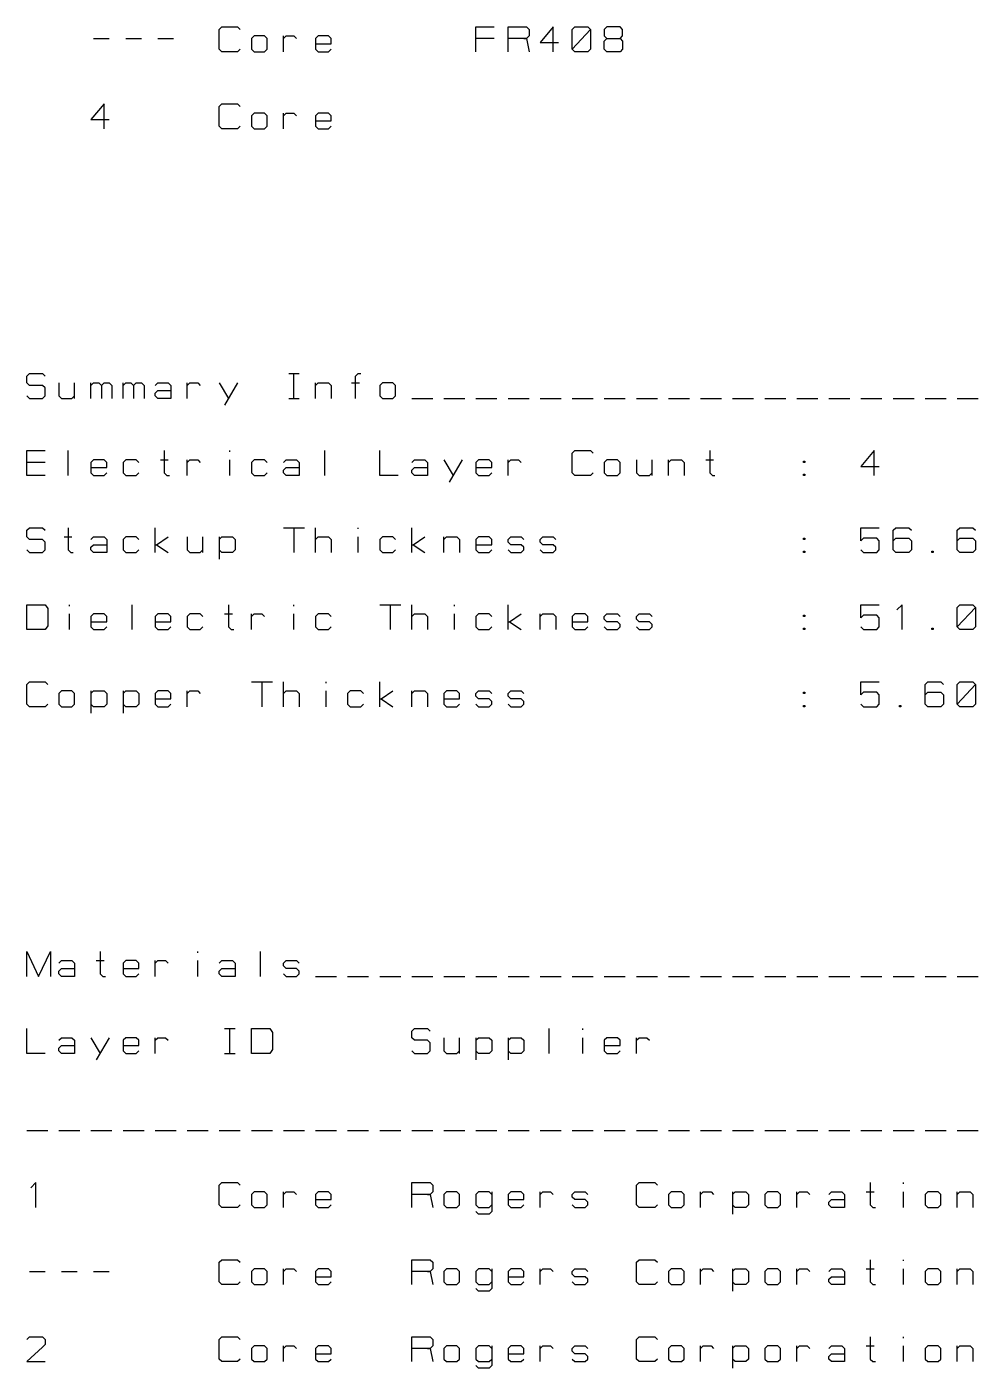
# Model space of a CAD drawing. Extents: x 0 to 291, y 0 to 144.
# Drawn here: x 0 to 24.7, y 36 to 70.82 of the extents above; entities that cross this region are included whole.
import ezdxf

# ---------------------------------------------------------------- set-up
doc = ezdxf.new("R2010")
doc.units = 0

msp = doc.modelspace()

# ---------------------------------------------------------------- linework, layer by layer
at = {"layer": 'StackupLayer'}
for p, q in [((4.998, 70.748), (5.066, 70.816)), ((4.998, 70.238), (4.998, 70.748)), ((5.066, 70.816), (5.474, 70.816)), ((5.474, 70.816), (5.542, 70.748)), ((11.662, 70.17), (11.662, 70.816)), ((11.662, 70.816), (12.138, 70.816)), ((12.495, 70.17), (12.495, 70.816)), ((12.495, 70.816), (12.971, 70.816)), ((12.971, 70.816), (13.039, 70.748)), ((13.039, 70.748), (13.039, 70.578)), ((13.668, 70.816), (13.328, 70.408)), ((13.668, 70.17), (13.668, 70.816)), ((14.161, 70.748), (14.229, 70.816)), ((14.161, 70.238), (14.161, 70.748)), ((14.161, 70.238), (14.637, 70.748)), ((14.229, 70.816), (14.569, 70.816)), ((14.569, 70.816), (14.637, 70.748)), ((14.637, 70.748), (14.637, 70.238)), ((15.062, 70.816), (14.994, 70.748)), ((14.994, 70.748), (14.994, 70.578)), ((15.402, 70.816), (15.062, 70.816)), ((15.47, 70.748), (15.402, 70.816)), ((15.47, 70.578), (15.47, 70.748)), ((1.734, 70.51), (2.142, 70.51)), ((2.567, 70.51), (2.975, 70.51)), ((3.4, 70.51), (3.808, 70.51)), ((5.899, 70.578), (5.831, 70.51)), ((5.831, 70.51), (5.831, 70.238)), ((6.171, 70.578), (5.899, 70.578)), ((6.239, 70.51), (6.171, 70.578)), ((6.239, 70.238), (6.239, 70.51)), ((6.664, 70.17), (6.664, 70.578)), ((6.664, 70.51), (6.732, 70.578)), ((6.732, 70.578), (6.936, 70.578)), ((6.936, 70.578), (7.004, 70.51)), ((7.565, 70.578), (7.497, 70.51)), ((7.497, 70.51), (7.497, 70.238)), ((7.497, 70.374), (7.905, 70.374)), ((7.837, 70.578), (7.565, 70.578)), ((7.905, 70.51), (7.837, 70.578)), ((7.905, 70.374), (7.905, 70.51)), ((12.138, 70.51), (11.662, 70.51)), ((12.971, 70.51), (12.495, 70.51)), ((12.903, 70.51), (12.971, 70.51)), ((13.039, 70.578), (12.971, 70.51)), ((12.971, 70.51), (13.039, 70.17)), ((13.328, 70.408), (13.804, 70.408)), ((14.994, 70.578), (15.062, 70.51)), ((14.994, 70.442), (15.062, 70.51)), ((14.994, 70.238), (14.994, 70.442)), ((15.062, 70.51), (15.402, 70.51)), ((15.062, 70.51), (15.402, 70.51)), ((15.402, 70.51), (15.47, 70.578)), ((15.402, 70.51), (15.47, 70.442)), ((15.47, 70.442), (15.47, 70.238)), ((5.066, 70.17), (4.998, 70.238)), ((5.474, 70.17), (5.066, 70.17)), ((5.542, 70.238), (5.474, 70.17)), ((5.831, 70.238), (5.899, 70.17)), ((5.899, 70.17), (6.171, 70.17)), ((6.171, 70.17), (6.239, 70.238)), ((7.497, 70.238), (7.565, 70.17)), ((7.565, 70.17), (7.837, 70.17)), ((7.837, 70.17), (7.905, 70.238)), ((14.229, 70.17), (14.161, 70.238)), ((14.569, 70.17), (14.229, 70.17)), ((14.637, 70.238), (14.569, 70.17)), ((15.062, 70.17), (14.994, 70.238)), ((15.402, 70.17), (15.062, 70.17)), ((15.47, 70.238), (15.402, 70.17)), ((2.006, 68.816), (1.666, 68.408)), ((2.006, 68.17), (2.006, 68.816)), ((4.998, 68.748), (5.066, 68.816)), ((4.998, 68.238), (4.998, 68.748)), ((5.066, 68.816), (5.474, 68.816)), ((5.474, 68.816), (5.542, 68.748)), ((1.666, 68.408), (2.142, 68.408)), ((5.899, 68.578), (5.831, 68.51)), ((5.831, 68.51), (5.831, 68.238)), ((6.171, 68.578), (5.899, 68.578)), ((6.239, 68.51), (6.171, 68.578)), ((6.239, 68.238), (6.239, 68.51)), ((6.664, 68.17), (6.664, 68.578)), ((6.664, 68.51), (6.732, 68.578)), ((6.732, 68.578), (6.936, 68.578)), ((6.936, 68.578), (7.004, 68.51)), ((7.565, 68.578), (7.497, 68.51)), ((7.497, 68.51), (7.497, 68.238)), ((7.497, 68.374), (7.905, 68.374)), ((7.837, 68.578), (7.565, 68.578)), ((7.905, 68.51), (7.837, 68.578)), ((7.905, 68.374), (7.905, 68.51)), ((5.066, 68.17), (4.998, 68.238)), ((5.474, 68.17), (5.066, 68.17)), ((5.542, 68.238), (5.474, 68.17)), ((5.831, 68.238), (5.899, 68.17)), ((5.899, 68.17), (6.171, 68.17)), ((6.171, 68.17), (6.239, 68.238)), ((7.497, 68.238), (7.565, 68.17)), ((7.565, 68.17), (7.837, 68.17)), ((7.837, 68.17), (7.905, 68.238)), ((0, 61.748), (0.068, 61.816)), ((0, 61.578), (0, 61.748)), ((0.068, 61.816), (0.408, 61.816)), ((0.408, 61.816), (0.476, 61.748)), ((6.8, 61.816), (7.072, 61.816)), ((6.936, 61.17), (6.936, 61.816)), ((8.534, 61.748), (8.602, 61.816)), ((8.534, 61.17), (8.534, 61.748)), ((8.602, 61.816), (8.67, 61.816)), ((0.068, 61.51), (0, 61.578)), ((0.408, 61.51), (0.068, 61.51)), ((0.476, 61.442), (0.408, 61.51)), ((0.476, 61.238), (0.476, 61.442)), ((0.833, 61.578), (0.833, 61.238)), ((1.241, 61.17), (1.241, 61.578)), ((1.666, 61.17), (1.666, 61.578)), ((1.666, 61.51), (1.734, 61.578)), ((1.734, 61.578), (1.87, 61.578)), ((1.87, 61.578), (1.938, 61.51)), ((1.938, 61.51), (2.006, 61.578)), ((1.938, 61.51), (1.938, 61.17)), ((2.006, 61.578), (2.142, 61.578)), ((2.142, 61.578), (2.21, 61.51)), ((2.21, 61.51), (2.21, 61.17)), ((2.499, 61.17), (2.499, 61.578)), ((2.499, 61.51), (2.567, 61.578)), ((2.567, 61.578), (2.703, 61.578)), ((2.703, 61.578), (2.771, 61.51)), ((2.771, 61.51), (2.839, 61.578)), ((2.771, 61.51), (2.771, 61.17)), ((2.839, 61.578), (2.975, 61.578)), ((2.975, 61.578), (3.043, 61.51)), ((3.043, 61.51), (3.043, 61.17)), ((3.332, 61.51), (3.4, 61.578)), ((3.332, 61.306), (3.4, 61.374)), ((3.332, 61.238), (3.332, 61.306)), ((3.4, 61.578), (3.672, 61.578)), ((3.4, 61.374), (3.74, 61.374)), ((3.672, 61.578), (3.74, 61.51)), ((3.74, 61.51), (3.74, 61.17)), ((4.165, 61.17), (4.165, 61.578)), ((4.165, 61.51), (4.233, 61.578)), ((4.233, 61.578), (4.437, 61.578)), ((4.437, 61.578), (4.505, 61.51)), ((4.998, 61.578), (5.236, 61.17)), ((5.474, 61.578), (5.134, 61)), ((7.497, 61.17), (7.497, 61.578)), ((7.497, 61.51), (7.565, 61.578)), ((7.565, 61.578), (7.837, 61.578)), ((7.837, 61.578), (7.905, 61.51)), ((7.905, 61.51), (7.905, 61.17)), ((8.432, 61.578), (8.636, 61.578)), ((9.231, 61.578), (9.163, 61.51)), ((9.163, 61.51), (9.163, 61.238)), ((9.503, 61.578), (9.231, 61.578)), ((9.571, 61.51), (9.503, 61.578)), ((9.571, 61.238), (9.571, 61.51)), ((0, 61.238), (0.068, 61.17)), ((0.068, 61.17), (0.408, 61.17)), ((0.408, 61.17), (0.476, 61.238)), ((0.833, 61.238), (0.901, 61.17)), ((0.901, 61.17), (1.173, 61.17)), ((1.173, 61.17), (1.241, 61.238)), ((3.4, 61.17), (3.332, 61.238)), ((3.74, 61.17), (3.4, 61.17)), ((3.74, 61.238), (3.74, 61.17)), ((6.8, 61.17), (7.072, 61.17)), ((9.163, 61.238), (9.231, 61.17)), ((9.231, 61.17), (9.503, 61.17)), ((9.503, 61.17), (9.571, 61.238)), ((9.996, 61.17), (10.54, 61.17)), ((10.829, 61.17), (11.373, 61.17)), ((11.662, 61.17), (12.206, 61.17)), ((12.495, 61.17), (13.039, 61.17)), ((13.328, 61.17), (13.872, 61.17)), ((14.161, 61.17), (14.705, 61.17)), ((14.994, 61.17), (15.538, 61.17)), ((15.827, 61.17), (16.371, 61.17)), ((16.66, 61.17), (17.204, 61.17)), ((17.493, 61.17), (18.037, 61.17)), ((18.326, 61.17), (18.87, 61.17)), ((19.159, 61.17), (19.703, 61.17)), ((19.992, 61.17), (20.536, 61.17)), ((20.825, 61.17), (21.369, 61.17)), ((21.658, 61.17), (22.202, 61.17)), ((22.491, 61.17), (23.035, 61.17)), ((23.324, 61.17), (23.868, 61.17)), ((24.157, 61.17), (24.701, 61.17)), ((0, 59.17), (0, 59.816)), ((0, 59.816), (0.476, 59.816)), ((1.071, 59.17), (1.071, 59.816)), ((1.734, 59.578), (1.666, 59.51)), ((2.006, 59.578), (1.734, 59.578)), ((2.074, 59.51), (2.006, 59.578)), ((2.567, 59.578), (2.499, 59.51)), ((2.839, 59.578), (2.567, 59.578)), ((2.907, 59.51), (2.839, 59.578)), ((3.468, 59.578), (3.672, 59.578)), ((3.57, 59.816), (3.57, 59.238)), ((4.165, 59.17), (4.165, 59.578)), ((4.165, 59.51), (4.233, 59.578)), ((4.233, 59.578), (4.437, 59.578)), ((4.437, 59.578), (4.505, 59.51)), ((5.27, 59.782), (5.27, 59.816)), ((5.27, 59.17), (5.27, 59.578)), ((5.899, 59.578), (5.831, 59.51)), ((6.171, 59.578), (5.899, 59.578)), ((6.239, 59.51), (6.171, 59.578)), ((6.664, 59.51), (6.732, 59.578)), ((6.732, 59.578), (7.004, 59.578)), ((7.004, 59.578), (7.072, 59.51)), ((7.735, 59.17), (7.735, 59.816)), ((9.163, 59.17), (9.163, 59.816)), ((9.996, 59.51), (10.064, 59.578)), ((10.064, 59.578), (10.336, 59.578)), ((10.336, 59.578), (10.404, 59.51)), ((10.829, 59.578), (11.067, 59.17)), ((11.305, 59.578), (10.965, 59)), ((11.73, 59.578), (11.662, 59.51)), ((12.002, 59.578), (11.73, 59.578)), ((12.07, 59.51), (12.002, 59.578)), ((12.495, 59.17), (12.495, 59.578)), ((12.495, 59.51), (12.563, 59.578)), ((12.563, 59.578), (12.767, 59.578)), ((12.767, 59.578), (12.835, 59.51)), ((14.161, 59.748), (14.229, 59.816)), ((14.161, 59.238), (14.161, 59.748)), ((14.229, 59.816), (14.637, 59.816)), ((14.637, 59.816), (14.705, 59.748)), ((15.062, 59.578), (14.994, 59.51)), ((15.334, 59.578), (15.062, 59.578)), ((15.402, 59.51), (15.334, 59.578)), ((15.827, 59.578), (15.827, 59.238)), ((16.235, 59.17), (16.235, 59.578)), ((16.66, 59.17), (16.66, 59.578)), ((16.66, 59.51), (16.728, 59.578)), ((16.728, 59.578), (17, 59.578)), ((17, 59.578), (17.068, 59.51)), ((17.629, 59.578), (17.833, 59.578)), ((17.731, 59.816), (17.731, 59.238)), ((20.162, 59.51), (20.162, 59.544)), ((20.162, 59.544), (20.196, 59.544)), ((20.196, 59.544), (20.196, 59.51)), ((21.998, 59.816), (21.658, 59.408)), ((21.998, 59.17), (21.998, 59.816)), ((0.476, 59.51), (0, 59.51)), ((1.666, 59.51), (1.666, 59.238)), ((1.666, 59.374), (2.074, 59.374)), ((1.666, 59.238), (1.734, 59.17)), ((2.006, 59.17), (2.074, 59.238)), ((2.074, 59.374), (2.074, 59.51)), ((2.499, 59.51), (2.499, 59.238)), ((2.499, 59.238), (2.567, 59.17)), ((2.839, 59.17), (2.907, 59.238)), ((3.57, 59.238), (3.638, 59.17)), ((5.831, 59.51), (5.831, 59.238)), ((5.831, 59.238), (5.899, 59.17)), ((6.171, 59.17), (6.239, 59.238)), ((6.664, 59.306), (6.732, 59.374)), ((6.664, 59.238), (6.664, 59.306)), ((6.732, 59.17), (6.664, 59.238)), ((6.732, 59.374), (7.072, 59.374)), ((7.072, 59.51), (7.072, 59.17)), ((7.072, 59.238), (7.072, 59.17)), ((9.996, 59.306), (10.064, 59.374)), ((9.996, 59.238), (9.996, 59.306)), ((10.064, 59.17), (9.996, 59.238)), ((10.064, 59.374), (10.404, 59.374)), ((10.404, 59.51), (10.404, 59.17)), ((10.404, 59.238), (10.404, 59.17)), ((11.662, 59.51), (11.662, 59.238)), ((11.662, 59.374), (12.07, 59.374)), ((11.662, 59.238), (11.73, 59.17)), ((12.002, 59.17), (12.07, 59.238)), ((12.07, 59.374), (12.07, 59.51)), ((14.229, 59.17), (14.161, 59.238)), ((14.705, 59.238), (14.637, 59.17)), ((14.994, 59.51), (14.994, 59.238)), ((14.994, 59.238), (15.062, 59.17)), ((15.334, 59.17), (15.402, 59.238)), ((15.402, 59.238), (15.402, 59.51)), ((15.827, 59.238), (15.895, 59.17)), ((16.167, 59.17), (16.235, 59.238)), ((17.068, 59.51), (17.068, 59.17)), ((17.731, 59.238), (17.799, 59.17)), ((20.196, 59.51), (20.162, 59.51)), ((20.162, 59.17), (20.162, 59.204)), ((20.162, 59.204), (20.196, 59.204)), ((20.196, 59.204), (20.196, 59.17)), ((21.658, 59.408), (22.134, 59.408)), ((0.476, 59.17), (0, 59.17)), ((1.734, 59.17), (2.006, 59.17)), ((2.567, 59.17), (2.839, 59.17)), ((3.638, 59.17), (3.706, 59.17)), ((5.899, 59.17), (6.171, 59.17)), ((7.072, 59.17), (6.732, 59.17)), ((9.639, 59.17), (9.163, 59.17)), ((10.404, 59.17), (10.064, 59.17)), ((11.73, 59.17), (12.002, 59.17)), ((14.637, 59.17), (14.229, 59.17)), ((15.062, 59.17), (15.334, 59.17)), ((15.895, 59.17), (16.167, 59.17)), ((17.799, 59.17), (17.867, 59.17)), ((20.196, 59.17), (20.162, 59.17)), ((0, 57.748), (0.068, 57.816)), ((0.068, 57.816), (0.408, 57.816)), ((0.408, 57.816), (0.476, 57.748)), ((1.071, 57.816), (1.071, 57.238)), ((3.332, 57.17), (3.332, 57.816)), ((6.664, 57.816), (7.208, 57.816)), ((6.936, 57.816), (6.936, 57.17)), ((7.497, 57.17), (7.497, 57.816)), ((8.602, 57.782), (8.602, 57.816)), ((9.996, 57.17), (9.996, 57.816)), ((21.658, 57.476), (21.658, 57.816)), ((21.658, 57.816), (22.134, 57.816)), ((22.491, 57.748), (22.559, 57.816)), ((22.559, 57.816), (22.899, 57.816)), ((22.899, 57.816), (22.967, 57.748)), ((24.157, 57.748), (24.225, 57.816)), ((24.225, 57.816), (24.565, 57.816)), ((24.565, 57.816), (24.633, 57.748)), ((0, 57.578), (0, 57.748)), ((0.068, 57.51), (0, 57.578)), ((0.408, 57.51), (0.068, 57.51)), ((0.476, 57.442), (0.408, 57.51)), ((0.969, 57.578), (1.173, 57.578)), ((1.666, 57.51), (1.734, 57.578)), ((1.734, 57.578), (2.006, 57.578)), ((2.006, 57.578), (2.074, 57.51)), ((2.074, 57.51), (2.074, 57.17)), ((2.567, 57.578), (2.499, 57.51)), ((2.499, 57.51), (2.499, 57.238)), ((2.839, 57.578), (2.567, 57.578)), ((2.907, 57.51), (2.839, 57.578)), ((3.366, 57.374), (3.672, 57.578)), ((4.165, 57.578), (4.165, 57.238)), ((4.573, 57.17), (4.573, 57.578)), ((4.998, 57.578), (4.998, 57)), ((4.998, 57.51), (5.066, 57.578)), ((5.066, 57.578), (5.338, 57.578)), ((5.338, 57.578), (5.406, 57.51)), ((5.406, 57.51), (5.406, 57.238)), ((7.497, 57.51), (7.565, 57.578)), ((7.565, 57.578), (7.837, 57.578)), ((7.837, 57.578), (7.905, 57.51)), ((7.905, 57.51), (7.905, 57.17)), ((8.602, 57.17), (8.602, 57.578)), ((9.231, 57.578), (9.163, 57.51)), ((9.163, 57.51), (9.163, 57.238)), ((9.503, 57.578), (9.231, 57.578)), ((9.571, 57.51), (9.503, 57.578)), ((10.03, 57.374), (10.336, 57.578)), ((10.829, 57.17), (10.829, 57.578)), ((10.829, 57.51), (10.897, 57.578)), ((10.897, 57.578), (11.169, 57.578)), ((11.169, 57.578), (11.237, 57.51)), ((11.237, 57.51), (11.237, 57.17)), ((11.73, 57.578), (11.662, 57.51)), ((11.662, 57.51), (11.662, 57.238)), ((12.002, 57.578), (11.73, 57.578)), ((12.07, 57.51), (12.002, 57.578)), ((12.07, 57.374), (12.07, 57.51)), ((12.495, 57.51), (12.563, 57.578)), ((12.495, 57.442), (12.495, 57.51)), ((12.563, 57.578), (12.835, 57.578)), ((12.835, 57.578), (12.903, 57.51)), ((13.328, 57.51), (13.396, 57.578)), ((13.328, 57.442), (13.328, 57.51)), ((13.396, 57.578), (13.668, 57.578)), ((13.668, 57.578), (13.736, 57.51)), ((20.162, 57.51), (20.162, 57.544)), ((20.162, 57.544), (20.196, 57.544)), ((20.196, 57.51), (20.162, 57.51)), ((20.196, 57.544), (20.196, 57.51)), ((21.726, 57.544), (21.658, 57.476)), ((22.066, 57.544), (21.726, 57.544)), ((22.134, 57.476), (22.066, 57.544)), ((22.134, 57.238), (22.134, 57.476)), ((22.491, 57.238), (22.491, 57.748)), ((22.491, 57.476), (22.559, 57.544)), ((22.559, 57.544), (22.899, 57.544)), ((22.899, 57.544), (22.967, 57.476)), ((22.967, 57.476), (22.967, 57.238)), ((24.157, 57.238), (24.157, 57.748)), ((24.157, 57.476), (24.225, 57.544)), ((24.225, 57.544), (24.565, 57.544)), ((24.565, 57.544), (24.633, 57.476)), ((24.633, 57.476), (24.633, 57.238)), ((0, 57.238), (0.068, 57.17)), ((0.068, 57.17), (0.408, 57.17)), ((0.408, 57.17), (0.476, 57.238)), ((0.476, 57.238), (0.476, 57.442)), ((1.071, 57.238), (1.139, 57.17)), ((1.139, 57.17), (1.207, 57.17)), ((1.666, 57.306), (1.734, 57.374)), ((1.666, 57.238), (1.666, 57.306)), ((1.734, 57.17), (1.666, 57.238)), ((1.734, 57.374), (2.074, 57.374)), ((2.074, 57.17), (1.734, 57.17)), ((2.074, 57.238), (2.074, 57.17)), ((2.499, 57.238), (2.567, 57.17)), ((2.567, 57.17), (2.839, 57.17)), ((2.839, 57.17), (2.907, 57.238)), ((3.332, 57.374), (3.366, 57.374)), ((3.366, 57.374), (3.672, 57.17)), ((4.165, 57.238), (4.233, 57.17)), ((4.233, 57.17), (4.505, 57.17)), ((4.505, 57.17), (4.573, 57.238)), ((5.066, 57.17), (4.998, 57.238)), ((5.338, 57.17), (5.066, 57.17)), ((5.406, 57.238), (5.338, 57.17)), ((9.163, 57.238), (9.231, 57.17)), ((9.231, 57.17), (9.503, 57.17)), ((9.503, 57.17), (9.571, 57.238)), ((9.996, 57.374), (10.03, 57.374)), ((10.03, 57.374), (10.336, 57.17)), ((11.662, 57.374), (12.07, 57.374)), ((11.662, 57.238), (11.73, 57.17)), ((11.73, 57.17), (12.002, 57.17)), ((12.002, 57.17), (12.07, 57.238)), ((12.563, 57.374), (12.495, 57.442)), ((12.495, 57.238), (12.563, 57.17)), ((12.835, 57.374), (12.563, 57.374)), ((12.563, 57.17), (12.835, 57.17)), ((12.903, 57.306), (12.835, 57.374)), ((12.835, 57.17), (12.903, 57.238)), ((12.903, 57.238), (12.903, 57.306)), ((13.396, 57.374), (13.328, 57.442)), ((13.328, 57.238), (13.396, 57.17)), ((13.668, 57.374), (13.396, 57.374)), ((13.396, 57.17), (13.668, 57.17)), ((13.736, 57.306), (13.668, 57.374)), ((13.668, 57.17), (13.736, 57.238)), ((13.736, 57.238), (13.736, 57.306)), ((20.162, 57.17), (20.162, 57.204)), ((20.162, 57.204), (20.196, 57.204)), ((20.196, 57.17), (20.162, 57.17)), ((20.196, 57.204), (20.196, 57.17)), ((21.658, 57.238), (21.726, 57.17)), ((21.726, 57.17), (22.066, 57.17)), ((22.066, 57.17), (22.134, 57.238)), ((22.559, 57.17), (22.491, 57.238)), ((22.899, 57.17), (22.559, 57.17)), ((22.967, 57.238), (22.899, 57.17)), ((23.494, 57.17), (23.494, 57.204)), ((23.494, 57.204), (23.528, 57.204)), ((23.528, 57.17), (23.494, 57.17)), ((23.528, 57.204), (23.528, 57.17)), ((24.225, 57.17), (24.157, 57.238)), ((24.565, 57.17), (24.225, 57.17)), ((24.633, 57.238), (24.565, 57.17)), ((0, 55.17), (0, 55.816)), ((0, 55.816), (0.476, 55.816)), ((0.476, 55.816), (0.544, 55.714)), ((0.544, 55.714), (0.544, 55.272)), ((1.105, 55.782), (1.105, 55.816)), ((2.737, 55.17), (2.737, 55.816)), ((5.236, 55.816), (5.236, 55.238)), ((6.936, 55.782), (6.936, 55.816)), ((9.163, 55.816), (9.707, 55.816)), ((9.435, 55.816), (9.435, 55.17)), ((9.996, 55.17), (9.996, 55.816)), ((11.101, 55.782), (11.101, 55.816)), ((12.495, 55.17), (12.495, 55.816)), ((21.658, 55.476), (21.658, 55.816)), ((21.658, 55.816), (22.134, 55.816)), ((22.729, 55.816), (22.593, 55.68)), ((22.729, 55.17), (22.729, 55.816)), ((24.157, 55.748), (24.225, 55.816)), ((24.157, 55.238), (24.157, 55.748)), ((24.157, 55.238), (24.633, 55.748)), ((24.225, 55.816), (24.565, 55.816)), ((24.565, 55.816), (24.633, 55.748)), ((24.633, 55.748), (24.633, 55.238)), ((1.105, 55.17), (1.105, 55.578)), ((1.734, 55.578), (1.666, 55.51)), ((1.666, 55.51), (1.666, 55.238)), ((1.666, 55.374), (2.074, 55.374)), ((2.006, 55.578), (1.734, 55.578)), ((2.074, 55.51), (2.006, 55.578)), ((2.074, 55.374), (2.074, 55.51)), ((3.4, 55.578), (3.332, 55.51)), ((3.332, 55.51), (3.332, 55.238)), ((3.332, 55.374), (3.74, 55.374)), ((3.672, 55.578), (3.4, 55.578)), ((3.74, 55.51), (3.672, 55.578)), ((3.74, 55.374), (3.74, 55.51)), ((4.233, 55.578), (4.165, 55.51)), ((4.165, 55.51), (4.165, 55.238)), ((4.505, 55.578), (4.233, 55.578)), ((4.573, 55.51), (4.505, 55.578)), ((5.134, 55.578), (5.338, 55.578)), ((5.831, 55.17), (5.831, 55.578)), ((5.831, 55.51), (5.899, 55.578)), ((5.899, 55.578), (6.103, 55.578)), ((6.103, 55.578), (6.171, 55.51)), ((6.936, 55.17), (6.936, 55.578)), ((7.565, 55.578), (7.497, 55.51)), ((7.497, 55.51), (7.497, 55.238)), ((7.837, 55.578), (7.565, 55.578)), ((7.905, 55.51), (7.837, 55.578)), ((9.996, 55.51), (10.064, 55.578)), ((10.064, 55.578), (10.336, 55.578)), ((10.336, 55.578), (10.404, 55.51)), ((10.404, 55.51), (10.404, 55.17)), ((11.101, 55.17), (11.101, 55.578)), ((11.73, 55.578), (11.662, 55.51)), ((11.662, 55.51), (11.662, 55.238)), ((12.002, 55.578), (11.73, 55.578)), ((12.07, 55.51), (12.002, 55.578)), ((12.495, 55.374), (12.529, 55.374)), ((12.529, 55.374), (12.835, 55.578)), ((12.529, 55.374), (12.835, 55.17)), ((13.328, 55.17), (13.328, 55.578)), ((13.328, 55.51), (13.396, 55.578)), ((13.396, 55.578), (13.668, 55.578)), ((13.668, 55.578), (13.736, 55.51)), ((13.736, 55.51), (13.736, 55.17)), ((14.229, 55.578), (14.161, 55.51)), ((14.161, 55.51), (14.161, 55.238)), ((14.161, 55.374), (14.569, 55.374)), ((14.501, 55.578), (14.229, 55.578)), ((14.569, 55.51), (14.501, 55.578)), ((14.569, 55.374), (14.569, 55.51)), ((14.994, 55.51), (15.062, 55.578)), ((14.994, 55.442), (14.994, 55.51)), ((15.062, 55.374), (14.994, 55.442)), ((15.062, 55.578), (15.334, 55.578)), ((15.334, 55.374), (15.062, 55.374)), ((15.334, 55.578), (15.402, 55.51)), ((15.402, 55.306), (15.334, 55.374)), ((15.827, 55.51), (15.895, 55.578)), ((15.827, 55.442), (15.827, 55.51)), ((15.895, 55.374), (15.827, 55.442)), ((15.895, 55.578), (16.167, 55.578)), ((16.167, 55.374), (15.895, 55.374)), ((16.167, 55.578), (16.235, 55.51)), ((16.235, 55.306), (16.167, 55.374)), ((20.162, 55.51), (20.162, 55.544)), ((20.162, 55.544), (20.196, 55.544)), ((20.196, 55.51), (20.162, 55.51)), ((20.196, 55.544), (20.196, 55.51)), ((21.726, 55.544), (21.658, 55.476)), ((22.066, 55.544), (21.726, 55.544)), ((22.134, 55.476), (22.066, 55.544)), ((22.134, 55.238), (22.134, 55.476)), ((0.476, 55.17), (0, 55.17)), ((0.544, 55.272), (0.476, 55.17)), ((1.666, 55.238), (1.734, 55.17)), ((1.734, 55.17), (2.006, 55.17)), ((2.006, 55.17), (2.074, 55.238)), ((3.332, 55.238), (3.4, 55.17)), ((3.4, 55.17), (3.672, 55.17)), ((3.672, 55.17), (3.74, 55.238)), ((4.165, 55.238), (4.233, 55.17)), ((4.233, 55.17), (4.505, 55.17)), ((4.505, 55.17), (4.573, 55.238)), ((5.236, 55.238), (5.304, 55.17)), ((5.304, 55.17), (5.372, 55.17)), ((7.497, 55.238), (7.565, 55.17)), ((7.565, 55.17), (7.837, 55.17)), ((7.837, 55.17), (7.905, 55.238)), ((11.662, 55.238), (11.73, 55.17)), ((11.73, 55.17), (12.002, 55.17)), ((12.002, 55.17), (12.07, 55.238)), ((14.161, 55.238), (14.229, 55.17)), ((14.229, 55.17), (14.501, 55.17)), ((14.501, 55.17), (14.569, 55.238)), ((14.994, 55.238), (15.062, 55.17)), ((15.062, 55.17), (15.334, 55.17)), ((15.334, 55.17), (15.402, 55.238)), ((15.402, 55.238), (15.402, 55.306)), ((15.827, 55.238), (15.895, 55.17)), ((15.895, 55.17), (16.167, 55.17)), ((16.167, 55.17), (16.235, 55.238)), ((16.235, 55.238), (16.235, 55.306)), ((20.162, 55.17), (20.162, 55.204)), ((20.162, 55.204), (20.196, 55.204)), ((20.196, 55.17), (20.162, 55.17)), ((20.196, 55.204), (20.196, 55.17)), ((21.658, 55.238), (21.726, 55.17)), ((21.726, 55.17), (22.066, 55.17)), ((22.066, 55.17), (22.134, 55.238)), ((23.494, 55.17), (23.494, 55.204)), ((23.494, 55.204), (23.528, 55.204)), ((23.528, 55.17), (23.494, 55.17)), ((23.528, 55.204), (23.528, 55.17)), ((24.225, 55.17), (24.157, 55.238)), ((24.565, 55.17), (24.225, 55.17)), ((24.633, 55.238), (24.565, 55.17)), ((0, 53.748), (0.068, 53.816)), ((0, 53.238), (0, 53.748)), ((0.068, 53.816), (0.476, 53.816)), ((0.476, 53.816), (0.544, 53.748)), ((5.831, 53.816), (6.375, 53.816)), ((6.103, 53.816), (6.103, 53.17)), ((6.664, 53.17), (6.664, 53.816)), ((7.769, 53.782), (7.769, 53.816)), ((9.163, 53.17), (9.163, 53.816)), ((21.658, 53.476), (21.658, 53.816)), ((21.658, 53.816), (22.134, 53.816)), ((23.324, 53.748), (23.392, 53.816)), ((23.324, 53.238), (23.324, 53.748)), ((23.392, 53.816), (23.732, 53.816)), ((23.732, 53.816), (23.8, 53.748)), ((24.157, 53.748), (24.225, 53.816)), ((24.157, 53.238), (24.157, 53.748)), ((24.157, 53.238), (24.633, 53.748)), ((24.225, 53.816), (24.565, 53.816)), ((24.565, 53.816), (24.633, 53.748)), ((24.633, 53.748), (24.633, 53.238)), ((0.901, 53.578), (0.833, 53.51)), ((0.833, 53.51), (0.833, 53.238)), ((1.173, 53.578), (0.901, 53.578)), ((1.241, 53.51), (1.173, 53.578)), ((1.241, 53.238), (1.241, 53.51)), ((1.666, 53.578), (1.666, 53)), ((1.666, 53.51), (1.734, 53.578)), ((1.734, 53.578), (2.006, 53.578)), ((2.006, 53.578), (2.074, 53.51)), ((2.074, 53.51), (2.074, 53.238)), ((2.499, 53.578), (2.499, 53)), ((2.499, 53.51), (2.567, 53.578)), ((2.567, 53.578), (2.839, 53.578)), ((2.839, 53.578), (2.907, 53.51)), ((2.907, 53.51), (2.907, 53.238)), ((3.4, 53.578), (3.332, 53.51)), ((3.332, 53.51), (3.332, 53.238)), ((3.332, 53.374), (3.74, 53.374)), ((3.672, 53.578), (3.4, 53.578)), ((3.74, 53.51), (3.672, 53.578)), ((3.74, 53.374), (3.74, 53.51)), ((4.165, 53.17), (4.165, 53.578)), ((4.165, 53.51), (4.233, 53.578)), ((4.233, 53.578), (4.437, 53.578)), ((4.437, 53.578), (4.505, 53.51)), ((6.664, 53.51), (6.732, 53.578)), ((6.732, 53.578), (7.004, 53.578)), ((7.004, 53.578), (7.072, 53.51)), ((7.072, 53.51), (7.072, 53.17)), ((7.769, 53.17), (7.769, 53.578)), ((8.398, 53.578), (8.33, 53.51)), ((8.33, 53.51), (8.33, 53.238)), ((8.67, 53.578), (8.398, 53.578)), ((8.738, 53.51), (8.67, 53.578)), ((9.163, 53.374), (9.197, 53.374)), ((9.197, 53.374), (9.503, 53.578)), ((9.197, 53.374), (9.503, 53.17)), ((9.996, 53.17), (9.996, 53.578)), ((9.996, 53.51), (10.064, 53.578)), ((10.064, 53.578), (10.336, 53.578)), ((10.336, 53.578), (10.404, 53.51)), ((10.404, 53.51), (10.404, 53.17)), ((10.897, 53.578), (10.829, 53.51)), ((10.829, 53.51), (10.829, 53.238)), ((10.829, 53.374), (11.237, 53.374)), ((11.169, 53.578), (10.897, 53.578)), ((11.237, 53.51), (11.169, 53.578)), ((11.237, 53.374), (11.237, 53.51)), ((11.662, 53.51), (11.73, 53.578)), ((11.662, 53.442), (11.662, 53.51)), ((11.73, 53.374), (11.662, 53.442)), ((11.73, 53.578), (12.002, 53.578)), ((12.002, 53.374), (11.73, 53.374)), ((12.002, 53.578), (12.07, 53.51)), ((12.07, 53.306), (12.002, 53.374)), ((12.07, 53.238), (12.07, 53.306)), ((12.495, 53.51), (12.563, 53.578)), ((12.495, 53.442), (12.495, 53.51)), ((12.563, 53.374), (12.495, 53.442)), ((12.563, 53.578), (12.835, 53.578)), ((12.835, 53.374), (12.563, 53.374)), ((12.835, 53.578), (12.903, 53.51)), ((12.903, 53.306), (12.835, 53.374)), ((12.903, 53.238), (12.903, 53.306)), ((20.162, 53.51), (20.162, 53.544)), ((20.162, 53.544), (20.196, 53.544)), ((20.196, 53.51), (20.162, 53.51)), ((20.196, 53.544), (20.196, 53.51)), ((21.726, 53.544), (21.658, 53.476)), ((22.066, 53.544), (21.726, 53.544)), ((22.134, 53.476), (22.066, 53.544)), ((22.134, 53.238), (22.134, 53.476)), ((23.324, 53.476), (23.392, 53.544)), ((23.392, 53.544), (23.732, 53.544)), ((23.732, 53.544), (23.8, 53.476)), ((23.8, 53.476), (23.8, 53.238)), ((0.068, 53.17), (0, 53.238)), ((0.476, 53.17), (0.068, 53.17)), ((0.544, 53.238), (0.476, 53.17)), ((0.833, 53.238), (0.901, 53.17)), ((0.901, 53.17), (1.173, 53.17)), ((1.173, 53.17), (1.241, 53.238)), ((1.734, 53.17), (1.666, 53.238)), ((2.006, 53.17), (1.734, 53.17)), ((2.074, 53.238), (2.006, 53.17)), ((2.567, 53.17), (2.499, 53.238)), ((2.839, 53.17), (2.567, 53.17)), ((2.907, 53.238), (2.839, 53.17)), ((3.332, 53.238), (3.4, 53.17)), ((3.4, 53.17), (3.672, 53.17)), ((3.672, 53.17), (3.74, 53.238)), ((8.33, 53.238), (8.398, 53.17)), ((8.398, 53.17), (8.67, 53.17)), ((8.67, 53.17), (8.738, 53.238)), ((10.829, 53.238), (10.897, 53.17)), ((10.897, 53.17), (11.169, 53.17)), ((11.169, 53.17), (11.237, 53.238)), ((11.662, 53.238), (11.73, 53.17)), ((11.73, 53.17), (12.002, 53.17)), ((12.002, 53.17), (12.07, 53.238)), ((12.495, 53.238), (12.563, 53.17)), ((12.563, 53.17), (12.835, 53.17)), ((12.835, 53.17), (12.903, 53.238)), ((20.162, 53.17), (20.162, 53.204)), ((20.162, 53.204), (20.196, 53.204)), ((20.196, 53.17), (20.162, 53.17)), ((20.196, 53.204), (20.196, 53.17)), ((21.658, 53.238), (21.726, 53.17)), ((21.726, 53.17), (22.066, 53.17)), ((22.066, 53.17), (22.134, 53.238)), ((22.661, 53.17), (22.661, 53.204)), ((22.661, 53.204), (22.695, 53.204)), ((22.695, 53.17), (22.661, 53.17)), ((22.695, 53.204), (22.695, 53.17)), ((23.392, 53.17), (23.324, 53.238)), ((23.732, 53.17), (23.392, 53.17)), ((23.8, 53.238), (23.732, 53.17)), ((24.225, 53.17), (24.157, 53.238)), ((24.565, 53.17), (24.225, 53.17)), ((24.633, 53.238), (24.565, 53.17)), ((0, 46.17), (0, 46.816)), ((0, 46.816), (0.306, 46.17)), ((0.306, 46.17), (0.612, 46.816)), ((0.612, 46.816), (0.612, 46.17)), ((1.904, 46.816), (1.904, 46.238)), ((4.437, 46.782), (4.437, 46.816)), ((6.069, 46.17), (6.069, 46.816)), ((0.833, 46.51), (0.901, 46.578)), ((0.833, 46.306), (0.901, 46.374)), ((0.833, 46.238), (0.833, 46.306)), ((0.901, 46.578), (1.173, 46.578)), ((0.901, 46.374), (1.241, 46.374)), ((1.173, 46.578), (1.241, 46.51)), ((1.241, 46.51), (1.241, 46.17)), ((1.802, 46.578), (2.006, 46.578)), ((2.567, 46.578), (2.499, 46.51)), ((2.499, 46.51), (2.499, 46.238)), ((2.499, 46.374), (2.907, 46.374)), ((2.839, 46.578), (2.567, 46.578)), ((2.907, 46.51), (2.839, 46.578)), ((2.907, 46.374), (2.907, 46.51)), ((3.332, 46.17), (3.332, 46.578)), ((3.332, 46.51), (3.4, 46.578)), ((3.4, 46.578), (3.604, 46.578)), ((3.604, 46.578), (3.672, 46.51)), ((4.437, 46.17), (4.437, 46.578)), ((4.998, 46.51), (5.066, 46.578)), ((4.998, 46.306), (5.066, 46.374)), ((4.998, 46.238), (4.998, 46.306)), ((5.066, 46.578), (5.338, 46.578)), ((5.066, 46.374), (5.406, 46.374)), ((5.338, 46.578), (5.406, 46.51)), ((5.406, 46.51), (5.406, 46.17)), ((6.664, 46.51), (6.732, 46.578)), ((6.664, 46.442), (6.664, 46.51)), ((6.732, 46.374), (6.664, 46.442)), ((6.732, 46.578), (7.004, 46.578)), ((7.004, 46.374), (6.732, 46.374)), ((7.004, 46.578), (7.072, 46.51)), ((7.072, 46.306), (7.004, 46.374)), ((7.072, 46.238), (7.072, 46.306)), ((0.901, 46.17), (0.833, 46.238)), ((1.241, 46.17), (0.901, 46.17)), ((1.241, 46.238), (1.241, 46.17)), ((1.904, 46.238), (1.972, 46.17)), ((1.972, 46.17), (2.04, 46.17)), ((2.499, 46.238), (2.567, 46.17)), ((2.567, 46.17), (2.839, 46.17)), ((2.839, 46.17), (2.907, 46.238)), ((5.066, 46.17), (4.998, 46.238)), ((5.406, 46.17), (5.066, 46.17)), ((5.406, 46.238), (5.406, 46.17)), ((6.664, 46.238), (6.732, 46.17)), ((6.732, 46.17), (7.004, 46.17)), ((7.004, 46.17), (7.072, 46.238)), ((7.497, 46.17), (8.041, 46.17)), ((8.33, 46.17), (8.874, 46.17)), ((9.163, 46.17), (9.707, 46.17)), ((9.996, 46.17), (10.54, 46.17)), ((10.829, 46.17), (11.373, 46.17)), ((11.662, 46.17), (12.206, 46.17)), ((12.495, 46.17), (13.039, 46.17)), ((13.328, 46.17), (13.872, 46.17)), ((14.161, 46.17), (14.705, 46.17)), ((14.994, 46.17), (15.538, 46.17)), ((15.827, 46.17), (16.371, 46.17)), ((16.66, 46.17), (17.204, 46.17)), ((17.493, 46.17), (18.037, 46.17)), ((18.326, 46.17), (18.87, 46.17)), ((19.159, 46.17), (19.703, 46.17)), ((19.992, 46.17), (20.536, 46.17)), ((20.825, 46.17), (21.369, 46.17)), ((21.658, 46.17), (22.202, 46.17)), ((22.491, 46.17), (23.035, 46.17)), ((23.324, 46.17), (23.868, 46.17)), ((24.157, 46.17), (24.701, 46.17)), ((0, 44.17), (0, 44.816)), ((0.833, 44.51), (0.901, 44.578)), ((0.901, 44.578), (1.173, 44.578)), ((1.173, 44.578), (1.241, 44.51)), ((1.666, 44.578), (1.904, 44.17)), ((2.142, 44.578), (1.802, 44)), ((2.567, 44.578), (2.499, 44.51)), ((2.839, 44.578), (2.567, 44.578)), ((2.907, 44.51), (2.839, 44.578)), ((3.332, 44.17), (3.332, 44.578)), ((3.332, 44.51), (3.4, 44.578)), ((3.4, 44.578), (3.604, 44.578)), ((3.604, 44.578), (3.672, 44.51)), ((5.134, 44.816), (5.406, 44.816)), ((5.27, 44.17), (5.27, 44.816)), ((5.831, 44.17), (5.831, 44.816)), ((5.831, 44.816), (6.307, 44.816)), ((6.307, 44.816), (6.375, 44.714)), ((6.375, 44.714), (6.375, 44.272)), ((9.996, 44.748), (10.064, 44.816)), ((9.996, 44.578), (9.996, 44.748)), ((10.064, 44.51), (9.996, 44.578)), ((10.064, 44.816), (10.404, 44.816)), ((10.404, 44.816), (10.472, 44.748)), ((10.829, 44.578), (10.829, 44.238)), ((11.237, 44.17), (11.237, 44.578)), ((11.662, 44.578), (11.662, 44)), ((11.662, 44.51), (11.73, 44.578)), ((11.73, 44.578), (12.002, 44.578)), ((12.002, 44.578), (12.07, 44.51)), ((12.495, 44.578), (12.495, 44)), ((12.495, 44.51), (12.563, 44.578)), ((12.563, 44.578), (12.835, 44.578)), ((12.835, 44.578), (12.903, 44.51)), ((13.566, 44.17), (13.566, 44.816)), ((14.433, 44.782), (14.433, 44.816)), ((14.433, 44.17), (14.433, 44.578)), ((15.062, 44.578), (14.994, 44.51)), ((15.334, 44.578), (15.062, 44.578)), ((15.402, 44.51), (15.334, 44.578)), ((15.827, 44.17), (15.827, 44.578)), ((15.827, 44.51), (15.895, 44.578)), ((15.895, 44.578), (16.099, 44.578)), ((16.099, 44.578), (16.167, 44.51)), ((0.833, 44.306), (0.901, 44.374)), ((0.833, 44.238), (0.833, 44.306)), ((0.901, 44.17), (0.833, 44.238)), ((0.901, 44.374), (1.241, 44.374)), ((1.241, 44.51), (1.241, 44.17)), ((1.241, 44.238), (1.241, 44.17)), ((2.499, 44.51), (2.499, 44.238)), ((2.499, 44.374), (2.907, 44.374)), ((2.499, 44.238), (2.567, 44.17)), ((2.839, 44.17), (2.907, 44.238)), ((2.907, 44.374), (2.907, 44.51)), ((6.375, 44.272), (6.307, 44.17)), ((9.996, 44.238), (10.064, 44.17)), ((10.404, 44.51), (10.064, 44.51)), ((10.472, 44.442), (10.404, 44.51)), ((10.404, 44.17), (10.472, 44.238)), ((10.472, 44.238), (10.472, 44.442)), ((10.829, 44.238), (10.897, 44.17)), ((11.169, 44.17), (11.237, 44.238)), ((11.73, 44.17), (11.662, 44.238)), ((12.07, 44.238), (12.002, 44.17)), ((12.07, 44.51), (12.07, 44.238)), ((12.563, 44.17), (12.495, 44.238)), ((12.903, 44.238), (12.835, 44.17)), ((12.903, 44.51), (12.903, 44.238)), ((14.994, 44.51), (14.994, 44.238)), ((14.994, 44.374), (15.402, 44.374)), ((14.994, 44.238), (15.062, 44.17)), ((15.334, 44.17), (15.402, 44.238)), ((15.402, 44.374), (15.402, 44.51)), ((0.476, 44.17), (0, 44.17)), ((1.241, 44.17), (0.901, 44.17)), ((2.567, 44.17), (2.839, 44.17)), ((5.134, 44.17), (5.406, 44.17)), ((6.307, 44.17), (5.831, 44.17)), ((10.064, 44.17), (10.404, 44.17)), ((10.897, 44.17), (11.169, 44.17)), ((12.002, 44.17), (11.73, 44.17)), ((12.835, 44.17), (12.563, 44.17)), ((15.062, 44.17), (15.334, 44.17)), ((0, 42.17), (0.544, 42.17)), ((0.833, 42.17), (1.377, 42.17)), ((1.666, 42.17), (2.21, 42.17)), ((2.499, 42.17), (3.043, 42.17)), ((3.332, 42.17), (3.876, 42.17)), ((4.165, 42.17), (4.709, 42.17)), ((4.998, 42.17), (5.542, 42.17)), ((5.831, 42.17), (6.375, 42.17)), ((6.664, 42.17), (7.208, 42.17)), ((7.497, 42.17), (8.041, 42.17)), ((8.33, 42.17), (8.874, 42.17)), ((9.163, 42.17), (9.707, 42.17)), ((9.996, 42.17), (10.54, 42.17)), ((10.829, 42.17), (11.373, 42.17)), ((11.662, 42.17), (12.206, 42.17)), ((12.495, 42.17), (13.039, 42.17)), ((13.328, 42.17), (13.872, 42.17)), ((14.161, 42.17), (14.705, 42.17)), ((14.994, 42.17), (15.538, 42.17)), ((15.827, 42.17), (16.371, 42.17)), ((16.66, 42.17), (17.204, 42.17)), ((17.493, 42.17), (18.037, 42.17)), ((18.326, 42.17), (18.87, 42.17)), ((19.159, 42.17), (19.703, 42.17)), ((19.992, 42.17), (20.536, 42.17)), ((20.825, 42.17), (21.369, 42.17)), ((21.658, 42.17), (22.202, 42.17)), ((22.491, 42.17), (23.035, 42.17)), ((23.324, 42.17), (23.868, 42.17)), ((24.157, 42.17), (24.701, 42.17)), ((0.238, 40.816), (0.102, 40.68)), ((0.238, 40.17), (0.238, 40.816)), ((4.998, 40.748), (5.066, 40.816)), ((4.998, 40.238), (4.998, 40.748)), ((5.066, 40.816), (5.474, 40.816)), ((5.474, 40.816), (5.542, 40.748)), ((9.996, 40.17), (9.996, 40.816)), ((9.996, 40.816), (10.472, 40.816)), ((10.472, 40.816), (10.54, 40.748)), ((10.54, 40.748), (10.54, 40.578)), ((15.827, 40.748), (15.895, 40.816)), ((15.827, 40.238), (15.827, 40.748)), ((15.895, 40.816), (16.303, 40.816)), ((16.303, 40.816), (16.371, 40.748)), ((21.896, 40.816), (21.896, 40.238)), ((22.763, 40.782), (22.763, 40.816)), ((5.899, 40.578), (5.831, 40.51)), ((5.831, 40.51), (5.831, 40.238)), ((6.171, 40.578), (5.899, 40.578)), ((6.239, 40.51), (6.171, 40.578)), ((6.239, 40.238), (6.239, 40.51)), ((6.664, 40.17), (6.664, 40.578)), ((6.664, 40.51), (6.732, 40.578)), ((6.732, 40.578), (6.936, 40.578)), ((6.936, 40.578), (7.004, 40.51)), ((7.565, 40.578), (7.497, 40.51)), ((7.497, 40.51), (7.497, 40.238)), ((7.837, 40.578), (7.565, 40.578)), ((7.905, 40.51), (7.837, 40.578)), ((7.905, 40.374), (7.905, 40.51)), ((10.472, 40.51), (9.996, 40.51)), ((10.404, 40.51), (10.472, 40.51)), ((10.54, 40.578), (10.472, 40.51)), ((10.472, 40.51), (10.54, 40.17)), ((10.897, 40.578), (10.829, 40.51)), ((10.829, 40.51), (10.829, 40.238)), ((11.169, 40.578), (10.897, 40.578)), ((11.237, 40.51), (11.169, 40.578)), ((11.237, 40.238), (11.237, 40.51)), ((11.73, 40.578), (11.662, 40.51)), ((11.662, 40.51), (11.662, 40.238)), ((12.002, 40.578), (11.73, 40.578)), ((12.07, 40.51), (12.002, 40.578)), ((12.07, 40.578), (12.07, 40.068)), ((12.563, 40.578), (12.495, 40.51)), ((12.495, 40.51), (12.495, 40.238)), ((12.835, 40.578), (12.563, 40.578)), ((12.903, 40.51), (12.835, 40.578)), ((12.903, 40.374), (12.903, 40.51)), ((13.328, 40.17), (13.328, 40.578)), ((13.328, 40.51), (13.396, 40.578)), ((13.396, 40.578), (13.6, 40.578)), ((13.6, 40.578), (13.668, 40.51)), ((14.161, 40.51), (14.229, 40.578)), ((14.161, 40.442), (14.161, 40.51)), ((14.229, 40.374), (14.161, 40.442)), ((14.229, 40.578), (14.501, 40.578)), ((14.501, 40.578), (14.569, 40.51)), ((16.728, 40.578), (16.66, 40.51)), ((16.66, 40.51), (16.66, 40.238)), ((17, 40.578), (16.728, 40.578)), ((17.068, 40.51), (17, 40.578)), ((17.068, 40.238), (17.068, 40.51)), ((17.493, 40.17), (17.493, 40.578)), ((17.493, 40.51), (17.561, 40.578)), ((17.561, 40.578), (17.765, 40.578)), ((17.765, 40.578), (17.833, 40.51)), ((18.326, 40.578), (18.326, 40)), ((18.326, 40.51), (18.394, 40.578)), ((18.394, 40.578), (18.666, 40.578)), ((18.666, 40.578), (18.734, 40.51)), ((18.734, 40.51), (18.734, 40.238)), ((19.227, 40.578), (19.159, 40.51)), ((19.159, 40.51), (19.159, 40.238)), ((19.499, 40.578), (19.227, 40.578)), ((19.567, 40.51), (19.499, 40.578)), ((19.567, 40.238), (19.567, 40.51)), ((19.992, 40.17), (19.992, 40.578)), ((19.992, 40.51), (20.06, 40.578)), ((20.06, 40.578), (20.264, 40.578)), ((20.264, 40.578), (20.332, 40.51)), ((20.825, 40.51), (20.893, 40.578)), ((20.893, 40.578), (21.165, 40.578)), ((21.165, 40.578), (21.233, 40.51)), ((21.233, 40.51), (21.233, 40.17)), ((21.794, 40.578), (21.998, 40.578)), ((22.763, 40.17), (22.763, 40.578)), ((23.392, 40.578), (23.324, 40.51)), ((23.324, 40.51), (23.324, 40.238)), ((23.664, 40.578), (23.392, 40.578)), ((23.732, 40.51), (23.664, 40.578)), ((23.732, 40.238), (23.732, 40.51)), ((24.157, 40.17), (24.157, 40.578)), ((24.157, 40.51), (24.225, 40.578)), ((24.225, 40.578), (24.497, 40.578)), ((24.497, 40.578), (24.565, 40.51)), ((24.565, 40.51), (24.565, 40.17)), ((5.066, 40.17), (4.998, 40.238)), ((5.474, 40.17), (5.066, 40.17)), ((5.542, 40.238), (5.474, 40.17)), ((5.831, 40.238), (5.899, 40.17)), ((5.899, 40.17), (6.171, 40.17)), ((6.171, 40.17), (6.239, 40.238)), ((7.497, 40.374), (7.905, 40.374)), ((7.497, 40.238), (7.565, 40.17)), ((7.565, 40.17), (7.837, 40.17)), ((7.837, 40.17), (7.905, 40.238)), ((10.829, 40.238), (10.897, 40.17)), ((10.897, 40.17), (11.169, 40.17)), ((11.169, 40.17), (11.237, 40.238)), ((11.662, 40.238), (11.73, 40.17)), ((11.73, 40), (11.662, 40.068)), ((11.73, 40.17), (12.002, 40.17)), ((12.002, 40.17), (12.07, 40.238)), ((12.07, 40.068), (12.002, 40)), ((12.495, 40.374), (12.903, 40.374)), ((12.495, 40.238), (12.563, 40.17)), ((12.563, 40.17), (12.835, 40.17)), ((12.835, 40.17), (12.903, 40.238)), ((14.161, 40.238), (14.229, 40.17)), ((14.501, 40.374), (14.229, 40.374)), ((14.229, 40.17), (14.501, 40.17)), ((14.569, 40.306), (14.501, 40.374)), ((14.501, 40.17), (14.569, 40.238)), ((14.569, 40.238), (14.569, 40.306)), ((15.895, 40.17), (15.827, 40.238)), ((16.303, 40.17), (15.895, 40.17)), ((16.371, 40.238), (16.303, 40.17)), ((16.66, 40.238), (16.728, 40.17)), ((16.728, 40.17), (17, 40.17)), ((17, 40.17), (17.068, 40.238)), ((18.394, 40.17), (18.326, 40.238)), ((18.666, 40.17), (18.394, 40.17)), ((18.734, 40.238), (18.666, 40.17)), ((19.159, 40.238), (19.227, 40.17)), ((19.227, 40.17), (19.499, 40.17)), ((19.499, 40.17), (19.567, 40.238)), ((20.825, 40.306), (20.893, 40.374)), ((20.825, 40.238), (20.825, 40.306)), ((20.893, 40.17), (20.825, 40.238)), ((20.893, 40.374), (21.233, 40.374)), ((21.233, 40.17), (20.893, 40.17)), ((21.233, 40.238), (21.233, 40.17)), ((21.896, 40.238), (21.964, 40.17)), ((21.964, 40.17), (22.032, 40.17)), ((23.324, 40.238), (23.392, 40.17)), ((23.392, 40.17), (23.664, 40.17)), ((23.664, 40.17), (23.732, 40.238)), ((12.002, 40), (11.73, 40)), ((4.998, 38.748), (5.066, 38.816)), ((4.998, 38.238), (4.998, 38.748)), ((5.066, 38.816), (5.474, 38.816)), ((5.474, 38.816), (5.542, 38.748)), ((9.996, 38.17), (9.996, 38.816)), ((9.996, 38.816), (10.472, 38.816)), ((10.472, 38.816), (10.54, 38.748)), ((10.54, 38.748), (10.54, 38.578)), ((15.827, 38.748), (15.895, 38.816)), ((15.827, 38.238), (15.827, 38.748)), ((15.895, 38.816), (16.303, 38.816)), ((16.303, 38.816), (16.371, 38.748)), ((21.896, 38.816), (21.896, 38.238)), ((22.763, 38.782), (22.763, 38.816)), ((0.068, 38.51), (0.476, 38.51)), ((0.901, 38.51), (1.309, 38.51)), ((1.734, 38.51), (2.142, 38.51)), ((5.899, 38.578), (5.831, 38.51)), ((5.831, 38.51), (5.831, 38.238)), ((6.171, 38.578), (5.899, 38.578)), ((6.239, 38.51), (6.171, 38.578)), ((6.239, 38.238), (6.239, 38.51)), ((6.664, 38.17), (6.664, 38.578)), ((6.664, 38.51), (6.732, 38.578)), ((6.732, 38.578), (6.936, 38.578)), ((6.936, 38.578), (7.004, 38.51)), ((7.565, 38.578), (7.497, 38.51)), ((7.497, 38.51), (7.497, 38.238)), ((7.497, 38.374), (7.905, 38.374)), ((7.837, 38.578), (7.565, 38.578)), ((7.905, 38.51), (7.837, 38.578)), ((7.905, 38.374), (7.905, 38.51)), ((10.472, 38.51), (9.996, 38.51)), ((10.404, 38.51), (10.472, 38.51)), ((10.54, 38.578), (10.472, 38.51)), ((10.472, 38.51), (10.54, 38.17)), ((10.897, 38.578), (10.829, 38.51)), ((10.829, 38.51), (10.829, 38.238)), ((11.169, 38.578), (10.897, 38.578)), ((11.237, 38.51), (11.169, 38.578)), ((11.237, 38.238), (11.237, 38.51)), ((11.73, 38.578), (11.662, 38.51)), ((11.662, 38.51), (11.662, 38.238)), ((12.002, 38.578), (11.73, 38.578)), ((12.07, 38.51), (12.002, 38.578)), ((12.07, 38.578), (12.07, 38.068)), ((12.563, 38.578), (12.495, 38.51)), ((12.495, 38.51), (12.495, 38.238)), ((12.495, 38.374), (12.903, 38.374)), ((12.835, 38.578), (12.563, 38.578)), ((12.903, 38.51), (12.835, 38.578)), ((12.903, 38.374), (12.903, 38.51)), ((13.328, 38.17), (13.328, 38.578)), ((13.328, 38.51), (13.396, 38.578)), ((13.396, 38.578), (13.6, 38.578)), ((13.6, 38.578), (13.668, 38.51)), ((14.161, 38.51), (14.229, 38.578)), ((14.161, 38.442), (14.161, 38.51)), ((14.229, 38.374), (14.161, 38.442)), ((14.229, 38.578), (14.501, 38.578)), ((14.501, 38.374), (14.229, 38.374)), ((14.501, 38.578), (14.569, 38.51)), ((14.569, 38.306), (14.501, 38.374)), ((14.569, 38.238), (14.569, 38.306)), ((16.728, 38.578), (16.66, 38.51)), ((16.66, 38.51), (16.66, 38.238)), ((17, 38.578), (16.728, 38.578)), ((17.068, 38.51), (17, 38.578)), ((17.068, 38.238), (17.068, 38.51)), ((17.493, 38.17), (17.493, 38.578)), ((17.493, 38.51), (17.561, 38.578)), ((17.561, 38.578), (17.765, 38.578)), ((17.765, 38.578), (17.833, 38.51)), ((18.326, 38.578), (18.326, 38)), ((18.326, 38.51), (18.394, 38.578)), ((18.394, 38.578), (18.666, 38.578)), ((18.666, 38.578), (18.734, 38.51)), ((18.734, 38.51), (18.734, 38.238)), ((19.227, 38.578), (19.159, 38.51)), ((19.159, 38.51), (19.159, 38.238)), ((19.499, 38.578), (19.227, 38.578)), ((19.567, 38.51), (19.499, 38.578)), ((19.567, 38.238), (19.567, 38.51)), ((19.992, 38.17), (19.992, 38.578)), ((19.992, 38.51), (20.06, 38.578)), ((20.06, 38.578), (20.264, 38.578)), ((20.264, 38.578), (20.332, 38.51)), ((20.825, 38.51), (20.893, 38.578)), ((20.825, 38.306), (20.893, 38.374)), ((20.825, 38.238), (20.825, 38.306)), ((20.893, 38.578), (21.165, 38.578)), ((20.893, 38.374), (21.233, 38.374)), ((21.165, 38.578), (21.233, 38.51)), ((21.233, 38.51), (21.233, 38.17)), ((21.794, 38.578), (21.998, 38.578)), ((22.763, 38.17), (22.763, 38.578)), ((23.392, 38.578), (23.324, 38.51)), ((23.324, 38.51), (23.324, 38.238)), ((23.664, 38.578), (23.392, 38.578)), ((23.732, 38.51), (23.664, 38.578)), ((23.732, 38.238), (23.732, 38.51)), ((24.157, 38.17), (24.157, 38.578)), ((24.157, 38.51), (24.225, 38.578)), ((24.225, 38.578), (24.497, 38.578)), ((24.497, 38.578), (24.565, 38.51)), ((24.565, 38.51), (24.565, 38.17)), ((5.066, 38.17), (4.998, 38.238)), ((5.474, 38.17), (5.066, 38.17)), ((5.542, 38.238), (5.474, 38.17)), ((5.831, 38.238), (5.899, 38.17)), ((5.899, 38.17), (6.171, 38.17)), ((6.171, 38.17), (6.239, 38.238)), ((7.497, 38.238), (7.565, 38.17)), ((7.565, 38.17), (7.837, 38.17)), ((7.837, 38.17), (7.905, 38.238)), ((10.829, 38.238), (10.897, 38.17)), ((10.897, 38.17), (11.169, 38.17)), ((11.169, 38.17), (11.237, 38.238)), ((11.662, 38.238), (11.73, 38.17)), ((11.73, 38), (11.662, 38.068)), ((11.73, 38.17), (12.002, 38.17)), ((12.002, 38), (11.73, 38)), ((12.002, 38.17), (12.07, 38.238)), ((12.07, 38.068), (12.002, 38)), ((12.495, 38.238), (12.563, 38.17)), ((12.563, 38.17), (12.835, 38.17)), ((12.835, 38.17), (12.903, 38.238)), ((14.161, 38.238), (14.229, 38.17)), ((14.229, 38.17), (14.501, 38.17)), ((14.501, 38.17), (14.569, 38.238)), ((15.895, 38.17), (15.827, 38.238)), ((16.303, 38.17), (15.895, 38.17)), ((16.371, 38.238), (16.303, 38.17)), ((16.66, 38.238), (16.728, 38.17)), ((16.728, 38.17), (17, 38.17)), ((17, 38.17), (17.068, 38.238)), ((18.394, 38.17), (18.326, 38.238)), ((18.666, 38.17), (18.394, 38.17)), ((18.734, 38.238), (18.666, 38.17)), ((19.159, 38.238), (19.227, 38.17)), ((19.227, 38.17), (19.499, 38.17)), ((19.499, 38.17), (19.567, 38.238)), ((20.893, 38.17), (20.825, 38.238)), ((21.233, 38.17), (20.893, 38.17)), ((21.233, 38.238), (21.233, 38.17)), ((21.896, 38.238), (21.964, 38.17)), ((21.964, 38.17), (22.032, 38.17)), ((23.324, 38.238), (23.392, 38.17)), ((23.392, 38.17), (23.664, 38.17)), ((23.664, 38.17), (23.732, 38.238)), ((0, 36.748), (0.068, 36.816)), ((0.068, 36.816), (0.408, 36.816)), ((0.408, 36.816), (0.476, 36.748)), ((0.476, 36.612), (0.408, 36.544)), ((0.476, 36.748), (0.476, 36.612)), ((4.998, 36.748), (5.066, 36.816)), ((4.998, 36.238), (4.998, 36.748)), ((5.066, 36.816), (5.474, 36.816)), ((5.474, 36.816), (5.542, 36.748)), ((5.899, 36.578), (5.831, 36.51)), ((6.171, 36.578), (5.899, 36.578)), ((6.239, 36.51), (6.171, 36.578)), ((6.664, 36.17), (6.664, 36.578)), ((6.664, 36.51), (6.732, 36.578)), ((6.732, 36.578), (6.936, 36.578)), ((6.936, 36.578), (7.004, 36.51)), ((7.565, 36.578), (7.497, 36.51)), ((7.837, 36.578), (7.565, 36.578)), ((7.905, 36.51), (7.837, 36.578)), ((9.996, 36.17), (9.996, 36.816)), ((9.996, 36.816), (10.472, 36.816)), ((10.472, 36.816), (10.54, 36.748)), ((10.54, 36.578), (10.472, 36.51)), ((10.54, 36.748), (10.54, 36.578)), ((10.897, 36.578), (10.829, 36.51)), ((11.169, 36.578), (10.897, 36.578)), ((11.237, 36.51), (11.169, 36.578)), ((11.73, 36.578), (11.662, 36.51)), ((12.002, 36.578), (11.73, 36.578)), ((12.07, 36.51), (12.002, 36.578)), ((12.07, 36.578), (12.07, 36.068)), ((12.563, 36.578), (12.495, 36.51)), ((12.835, 36.578), (12.563, 36.578)), ((12.903, 36.51), (12.835, 36.578)), ((13.328, 36.17), (13.328, 36.578)), ((13.328, 36.51), (13.396, 36.578)), ((13.396, 36.578), (13.6, 36.578)), ((13.6, 36.578), (13.668, 36.51)), ((14.161, 36.51), (14.229, 36.578)), ((14.229, 36.578), (14.501, 36.578)), ((14.501, 36.578), (14.569, 36.51)), ((15.827, 36.748), (15.895, 36.816)), ((15.827, 36.238), (15.827, 36.748)), ((15.895, 36.816), (16.303, 36.816)), ((16.303, 36.816), (16.371, 36.748)), ((16.728, 36.578), (16.66, 36.51)), ((17, 36.578), (16.728, 36.578)), ((17.068, 36.51), (17, 36.578)), ((17.493, 36.17), (17.493, 36.578)), ((17.493, 36.51), (17.561, 36.578)), ((17.561, 36.578), (17.765, 36.578)), ((17.765, 36.578), (17.833, 36.51)), ((18.326, 36.578), (18.326, 36)), ((18.326, 36.51), (18.394, 36.578)), ((18.394, 36.578), (18.666, 36.578)), ((18.666, 36.578), (18.734, 36.51)), ((19.227, 36.578), (19.159, 36.51)), ((19.499, 36.578), (19.227, 36.578)), ((19.567, 36.51), (19.499, 36.578)), ((19.992, 36.17), (19.992, 36.578)), ((19.992, 36.51), (20.06, 36.578)), ((20.06, 36.578), (20.264, 36.578)), ((20.264, 36.578), (20.332, 36.51)), ((20.825, 36.51), (20.893, 36.578)), ((20.893, 36.578), (21.165, 36.578)), ((21.165, 36.578), (21.233, 36.51)), ((21.794, 36.578), (21.998, 36.578)), ((21.896, 36.816), (21.896, 36.238)), ((22.763, 36.782), (22.763, 36.816)), ((22.763, 36.17), (22.763, 36.578)), ((23.392, 36.578), (23.324, 36.51)), ((23.664, 36.578), (23.392, 36.578)), ((23.732, 36.51), (23.664, 36.578)), ((24.157, 36.17), (24.157, 36.578)), ((24.157, 36.51), (24.225, 36.578)), ((24.225, 36.578), (24.497, 36.578)), ((24.497, 36.578), (24.565, 36.51)), ((0.408, 36.544), (0, 36.17)), ((5.066, 36.17), (4.998, 36.238)), ((5.542, 36.238), (5.474, 36.17)), ((5.831, 36.51), (5.831, 36.238)), ((5.831, 36.238), (5.899, 36.17)), ((6.171, 36.17), (6.239, 36.238)), ((6.239, 36.238), (6.239, 36.51)), ((7.497, 36.51), (7.497, 36.238)), ((7.497, 36.374), (7.905, 36.374)), ((7.497, 36.238), (7.565, 36.17)), ((7.837, 36.17), (7.905, 36.238)), ((7.905, 36.374), (7.905, 36.51)), ((10.472, 36.51), (9.996, 36.51)), ((10.404, 36.51), (10.472, 36.51)), ((10.472, 36.51), (10.54, 36.17)), ((10.829, 36.51), (10.829, 36.238)), ((10.829, 36.238), (10.897, 36.17)), ((11.169, 36.17), (11.237, 36.238)), ((11.237, 36.238), (11.237, 36.51)), ((11.662, 36.51), (11.662, 36.238)), ((11.662, 36.238), (11.73, 36.17)), ((12.002, 36.17), (12.07, 36.238)), ((12.495, 36.51), (12.495, 36.238)), ((12.495, 36.374), (12.903, 36.374)), ((12.495, 36.238), (12.563, 36.17)), ((12.835, 36.17), (12.903, 36.238)), ((12.903, 36.374), (12.903, 36.51)), ((14.161, 36.442), (14.161, 36.51)), ((14.229, 36.374), (14.161, 36.442)), ((14.161, 36.238), (14.229, 36.17)), ((14.501, 36.374), (14.229, 36.374)), ((14.569, 36.306), (14.501, 36.374)), ((14.501, 36.17), (14.569, 36.238)), ((14.569, 36.238), (14.569, 36.306)), ((15.895, 36.17), (15.827, 36.238)), ((16.371, 36.238), (16.303, 36.17)), ((16.66, 36.51), (16.66, 36.238)), ((16.66, 36.238), (16.728, 36.17)), ((17, 36.17), (17.068, 36.238)), ((17.068, 36.238), (17.068, 36.51)), ((18.394, 36.17), (18.326, 36.238)), ((18.734, 36.238), (18.666, 36.17)), ((18.734, 36.51), (18.734, 36.238)), ((19.159, 36.51), (19.159, 36.238)), ((19.159, 36.238), (19.227, 36.17)), ((19.499, 36.17), (19.567, 36.238)), ((19.567, 36.238), (19.567, 36.51)), ((20.825, 36.306), (20.893, 36.374)), ((20.825, 36.238), (20.825, 36.306)), ((20.893, 36.17), (20.825, 36.238)), ((20.893, 36.374), (21.233, 36.374)), ((21.233, 36.51), (21.233, 36.17)), ((21.233, 36.238), (21.233, 36.17)), ((21.896, 36.238), (21.964, 36.17)), ((23.324, 36.51), (23.324, 36.238)), ((23.324, 36.238), (23.392, 36.17)), ((23.664, 36.17), (23.732, 36.238)), ((23.732, 36.238), (23.732, 36.51)), ((24.565, 36.51), (24.565, 36.17)), ((0, 36.17), (0.476, 36.17)), ((5.474, 36.17), (5.066, 36.17)), ((5.899, 36.17), (6.171, 36.17)), ((7.565, 36.17), (7.837, 36.17)), ((10.897, 36.17), (11.169, 36.17)), ((11.73, 36), (11.662, 36.068)), ((11.73, 36.17), (12.002, 36.17)), ((12.002, 36), (11.73, 36)), ((12.07, 36.068), (12.002, 36)), ((12.563, 36.17), (12.835, 36.17)), ((14.229, 36.17), (14.501, 36.17)), ((16.303, 36.17), (15.895, 36.17)), ((16.728, 36.17), (17, 36.17)), ((18.666, 36.17), (18.394, 36.17)), ((19.227, 36.17), (19.499, 36.17)), ((21.233, 36.17), (20.893, 36.17)), ((21.964, 36.17), (22.032, 36.17)), ((23.392, 36.17), (23.664, 36.17))]:
    msp.add_line(p, q, dxfattribs=at)

doc.saveas('drawing.dxf')
